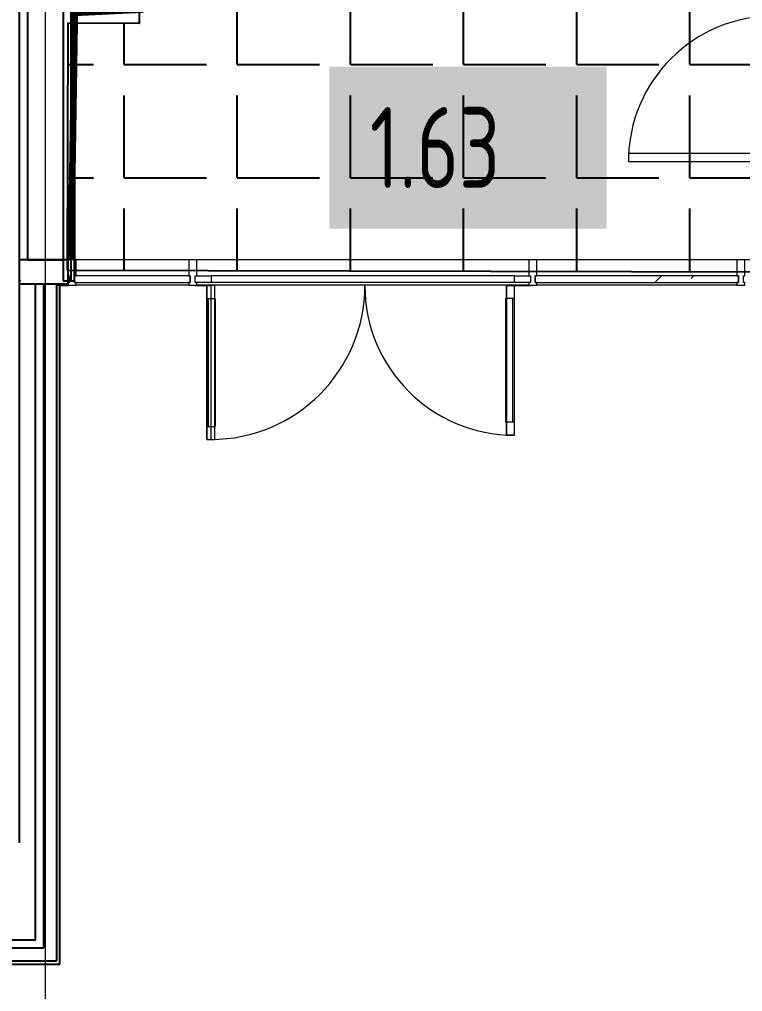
# Model space of a CAD drawing. Header units: millimetres. Extents: x -164500 to 426394, y -23753 to 102118.
# Drawn here: x 84765 to 89230, y 2995 to 8998 of the extents above; entities that cross this region are included whole.
import ezdxf

# ---------------------------------------------------------------- set-up
doc = ezdxf.new("R2010")
doc.units = ezdxf.units.MM
doc.layers.add('1.1.1) Плитка КР1 Остаток', color=52, linetype='Continuous')
for name, color, linetype, lineweight in [('384 ПК-3', 30, 'Continuous', 120), ('A-DETL-GENF', 7, 'Continuous', 9), ('A-FLOR', 7, 'Continuous', 9), ('A-GLAZ-CURT-1', 7, 'Continuous', 5), ('A-GLAZ-CURT-2', 7, 'Continuous', 20), ('A-GLAZ-CWMG', 7, 'Continuous', 9), ('A-GLAZ-CWMG-1', 7, 'Continuous', 20), ('Оси', 7, 'Continuous', 9)]:
    doc.layers.add(name, color=color, linetype=linetype, lineweight=lineweight)
doc.layers.add('A-DOOR-1', color=7, linetype='Continuous', lineweight=5, true_color=0xc0c0c0)
doc.layers.add('A-DOOR-FRAM-1', color=7, linetype='Continuous', lineweight=5, true_color=0xc0c0c0)
doc.styles.add('СПДС', font='ГОСТ тип А.ttf', dxfattribs={"width": 0.9})

# ---------------------------------------------------------------- blocks, each defined once
blk = doc.blocks.new('110_Дверь_СКБ_2Ст - Д-2а_п_ Из коридора на лестницу-32215424-Объем проектирования 1 этажа')
at = {"layer": 'A-DOOR-1'}
for p, q in [((-637.5, 1025), (-637.5, 125)), ((-587.5, 1025), (-637.5, 1025)), ((-587.5, 125), (-587.5, 1025)), ((662.5, 525), (612.5, 525)), ((612.5, 525), (612.5, 125)), ((662.5, 125), (662.5, 525)), ((-637.5, 125), (-587.5, 125)), ((612.5, 125), (662.5, 125))]:
    blk.add_line(p, q, dxfattribs=at)
for centre, radius, start, end in [((-637.5, 125), 900, 0, 90), ((662.5, 125), 400, 90, 180)]:
    blk.add_arc(centre, radius, start, end, dxfattribs=at)
at = {"layer": 'A-DOOR-FRAM-1'}
for p, q in [((-672.5, 133), (-742.5, 133)), ((-742.5, 133), (-742.5, 125)), ((-742.5, 125), (-672.5, 125)), ((-637.5, 125), (-687.5, 125)), ((-687.5, 125), (-687.5, 45)), ((-672.5, 125), (-672.5, 133)), ((-637.5, 75), (-637.5, 125)), ((662.5, 125), (662.5, 75)), ((712.5, 125), (662.5, 125)), ((767.5, 133), (697.5, 133)), ((697.5, 133), (697.5, 125)), ((697.5, 125), (767.5, 125)), ((712.5, 45), (712.5, 125)), ((767.5, 125), (767.5, 133)), ((-627.5, 75), (-637.5, 75)), ((-627.5, 45), (-627.5, 75)), ((662.5, 75), (652.5, 75)), ((652.5, 75), (652.5, 45)), ((-687.5, 45), (-627.5, 45)), ((-672.5, 45), (-687.5, 45)), ((-687.5, 45), (-687.5, -125)), ((-672.5, -125), (-672.5, 45)), ((652.5, 45), (712.5, 45)), ((712.5, 45), (697.5, 45)), ((697.5, 45), (697.5, -125)), ((712.5, -125), (712.5, 45)), ((-672.5, -125), (-742.5, -125)), ((-742.5, -125), (-742.5, -133)), ((-742.5, -133), (-672.5, -133)), ((-687.5, -125), (-672.5, -125)), ((-672.5, -133), (-672.5, -125)), ((697.5, -125), (712.5, -125)), ((767.5, -125), (697.5, -125)), ((697.5, -125), (697.5, -133)), ((697.5, -133), (767.5, -133)), ((767.5, -133), (767.5, -125))]:
    blk.add_line(p, q, dxfattribs=at)
blk = doc.blocks.new('Системная панель - Стекло - 40мм-24251897-Объем проектирования 1 этажа')
at = {"layer": 'A-GLAZ-CURT-2'}
for p, q in [((357.5, 40), (-357.5, 40)), ((-357.5, 40), (-357.5, 0)), ((-357.5, 0), (357.5, 0)), ((357.5, 0), (357.5, 40))]:
    blk.add_line(p, q, dxfattribs=at)
blk = doc.blocks.new('Прямоугольный импост - Импост структурный с накладкой - 160мм-24251894-Объем проектирования 1 этажа')
at = {"layer": 'A-GLAZ-CWMG'}
for p, q in [((85745, 7650), (85050, 7650)), ((85745, 7493), (85050, 7493))]:
    blk.add_line(p, q, dxfattribs=at)
blk = doc.blocks.new('Прямоугольный импост - Импост структурный с накладкой - 160мм-22875586-Объем проектирования 1 этажа')
at = {"layer": 'A-GLAZ-CWMG-1'}
for p, q in [((-50, 0), (-50, 17)), ((-50, 17), (0, 17)), ((-40, 0), (-50, 0)), ((-40, -40), (-40, 0)), ((0, 0), (-10, 0)), ((-10, 0), (-10, -40)), ((0, 17), (0, 0)), ((-50, -140), (-50, -40)), ((-50, -40), (-40, -40)), ((-10, -40), (0, -40)), ((0, -40), (0, -140)), ((0, -140), (-50, -140))]:
    blk.add_line(p, q, dxfattribs=at)
blk = doc.blocks.new('Системная панель - Стекло - 40мм-24251898-Объем проектирования 1 этажа')
at = {"layer": 'A-GLAZ-CURT-1'}
h = blk.add_hatch(dxfattribs=at)
h.set_pattern_fill('FP_92', color=256, style=0, pattern_type=2)
h.set_pattern_definition([(45, (-88712.5, -7310), (-565.6854, 565.6854), [400, -1200]), (45, (-89112.5, -7510), (-565.6854, 565.6854), [1200, -400]), (45, (-88312.5, -7710), (-565.6854, 565.6854), [400, -1200])])
h.paths.add_polyline_path([(-627.5, 0), (627.5, 0), (627.5, 40), (-627.5, 40), (-627.5, 10)])
at = {"layer": 'A-GLAZ-CURT-2'}
for p, q in [((627.5, 40), (-627.5, 40)), ((-627.5, 40), (-627.5, 0)), ((627.5, 0), (627.5, 40)), ((-627.5, 0), (627.5, 0))]:
    blk.add_line(p, q, dxfattribs=at)
blk = doc.blocks.new('Прямоугольный импост - Импост структурный с накладкой - 160мм-24251895-Объем проектирования 1 этажа')
at = {"layer": 'A-GLAZ-CWMG'}
for p, q in [((89130, 7650), (87895, 7650)), ((89130, 7493), (87895, 7493))]:
    blk.add_line(p, q, dxfattribs=at)
blk = doc.blocks.new('Прямоугольный импост - Импост структурный с накладкой - 160мм-18691755-Объем проектирования 1 этажа')
at = {"layer": 'A-GLAZ-CWMG-1'}
for p, q in [((-25, 0), (-25, 17)), ((-25, 17), (25, 17)), ((25, 0), (15, 0)), ((15, 0), (15, -40)), ((25, 17), (25, 0)), ((-25, -140), (-25, -40)), ((15, -40), (25, -40)), ((25, -40), (25, -140)), ((25, -140), (-25, -140))]:
    blk.add_line(p, q, dxfattribs=at)
blk = doc.blocks.new('Дверь_Витражная_СКБ_2Ст - ВВ-17-31911620-Объем проектирования 1 этажа')
at = {"layer": 'A-DETL-GENF'}
for p, q in [((-1035, -20), (-1035, -17)), ((-1035, -17), (-1035, -20)), ((-937, -20), (-1035, -20)), ((-1035, -20), (-937, -20)), ((-913, -20), (-963, -20)), ((-963, -970), (-963, -20)), ((-913, -20), (-963, -20)), ((-963, -20), (-963, -970)), ((-937, -17), (-937, -20)), ((-937, -20), (-937, -17)), ((-913, -970), (-913, -20)), ((-913, -970), (-913, -20)), ((887, -20), (937, -20)), ((887, -944), (887, -20)), ((887, -20), (887, -944)), ((937, -20), (887, -20)), ((937, -17), (937, -20)), ((937, -17), (937, -20)), ((937, -944), (937, -20)), ((937, -944), (937, -20)), ((937, -20), (1035, -20)), ((937, -20), (1035, -20)), ((1035, -20), (1035, -17)), ((1035, -20), (1035, -17)), ((-963, -100), (-913, -100)), ((-953, -890), (-953, -100)), ((-909, -890), (-909, -100)), ((883, -864), (883, -100)), ((937, -100), (887, -100)), ((927, -864), (927, -100)), ((-963, -890), (-913, -890)), ((937, -864), (887, -864)), ((937, -944), (887, -944)), ((887, -944), (937, -944)), ((-963, -970), (-913, -970)), ((-963, -970), (-913, -970))]:
    blk.add_line(p, q, dxfattribs=at)
at = {"layer": 'A-DOOR-1'}
for p, q in [((-1035, 40), (-937, 40)), ((-1035, 0), (-1035, 40)), ((-937, 40), (-937, 0)), ((937, 40), (1035, 40)), ((937, 0), (937, 40)), ((1035, 40), (1035, 0)), ((-937, 0), (-1035, 0)), ((-937, -970), (-937, -20)), ((1035, 0), (937, 0)), ((937, -944), (937, -20))]:
    blk.add_line(p, q, dxfattribs=at)
for centre, radius, start, end in [((-937, -20), 950, 270, 0), ((937, -20), 924, 180, 270)]:
    blk.add_arc(centre, radius, start, end, dxfattribs=at)
blk = doc.blocks.new('Прямоугольный импост - Импост структурный с накладкой - 160мм-20587511-Объем проектирования 1 этажа')
at = {"layer": 'A-GLAZ-CWMG'}
for p, q in [((87845, 7650), (85795, 7650)), ((87757, 7550), (85883, 7550)), ((87757, 7510), (85883, 7510)), ((87845, 7493), (85795, 7493))]:
    blk.add_line(p, q, dxfattribs=at)
blk = doc.blocks.new('Прямоугольный импост - Импост структурный с накладкой - 160мм-V74-Объем проектирования 1 этажа')
at = {"layer": 'A-GLAZ-CWMG-1'}
for p, q in [((-25, 0), (-25, 17)), ((-25, 17), (25, 17)), ((-15, 0), (-25, 0)), ((-15, -40), (-15, 0)), ((25, 17), (25, 0)), ((-25, -140), (-25, -40)), ((-25, -40), (-15, -40)), ((25, -40), (25, -140)), ((25, -140), (-25, -140))]:
    blk.add_line(p, q, dxfattribs=at)
blk = doc.blocks.new('Прямоугольный импост - Импост структурный с накладкой - 160мм-22875598-Объем проектирования 1 этажа')
at = {"layer": 'A-GLAZ-CWMG-1'}
for p, q in [((0, 17), (-50, 17)), ((-50, 17), (-50, 0)), ((-50, 0), (-40, 0)), ((-40, 0), (-40, -40)), ((-10, -40), (-10, 0)), ((-10, 0), (0, 0)), ((0, 0), (0, 17)), ((-40, -40), (-50, -40)), ((-50, -40), (-50, -140)), ((0, -40), (-10, -40)), ((0, -140), (0, -40)), ((-50, -140), (0, -140))]:
    blk.add_line(p, q, dxfattribs=at)

msp = doc.modelspace()

# ---------------------------------------------------------------- hatches: boundary and pattern name
at = {"layer": '1.1.1) Плитка КР1 Остаток'}
h = msp.add_hatch(dxfattribs=at)
h.set_pattern_fill('ANGLE', color=256, scale=100)
h.set_pattern_definition([(0, (205553.1, 26879), (0, 698.5), [508, -190.5]), (90, (205553.1, 26879), (-698.5, 4e-14), [508, -190.5])])
h.paths.add_polyline_path([(85059.699, 7449.823), (89414.707, 7439.945), (89421.303, 10249.937), (85506.294, 10258.782), (85503.276, 8972.786), (85063.277, 8973.819)])

# ---------------------------------------------------------------- linework, layer by layer
for p, q in [((84814.702, 11413.938), (84814.702, 7513.938)), ((84764.702, 3913.938), (84764.702, 10763.938)), ((85034.702, 10463.938), (85034.702, 7383.938)), ((85084.702, 7383.938), (85084.702, 9058.938)), ((85105.702, 7513.938), (85105.702, 9037.938)), ((84772.702, 7513.938), (84764.702, 7513.938)), ((85064.702, 7513.938), (84772.702, 7513.938)), ((84814.702, 7513.938), (85034.702, 7513.938)), ((85064.702, 7363.938), (85064.702, 7513.938)), ((85104.702, 7383.938), (85104.702, 7513.938)), ((85034.702, 7383.938), (85084.702, 7383.938)), ((85084.702, 7383.938), (85104.702, 7383.938)), ((84764.702, 7363.938), (85064.702, 7363.938)), ((84864.702, 3313.938), (84864.702, 7363.938)), ((84914.702, 3263.938), (84914.702, 7363.938)), ((84994.702, 3183.938), (84994.702, 7363.938)), ((84994.702, 7360.938), (85064.702, 7360.938)), ((85014.702, 7355.938), (84994.702, 7355.938)), ((85014.702, 7355.938), (85064.702, 7355.938)), ((85014.702, 3163.938), (85014.702, 7355.938)), ((85064.702, 7355.938), (85064.702, 7363.938)), ((84164.702, 3313.938), (84864.702, 3313.938)), ((84164.702, 3263.938), (84914.702, 3263.938)), ((84164.702, 3183.938), (84994.702, 3183.938)), ((84164.702, 3163.938), (85014.702, 3163.938))]:
    msp.add_line(p, q)
at = {"flags": 128}
msp.add_lwpolyline([(85059.699, 7449.823), (89414.707, 7439.945), (89421.303, 10249.937), (85506.294, 10258.782), (85503.276, 8972.786), (85063.277, 8973.819)], close=True, dxfattribs=at)
at = {"layer": '384 ПК-3'}
msp.add_lwpolyline([(85084.702, 7513.938), (85105.702, 8973.719), (85105.702, 9038.938), (85524.702, 9058.938), (85544.702, 10306.938)], dxfattribs=at)
at = {"layer": 'A-FLOR'}
for p, q in [((85104.702, 7513.938), (85104.702, 9037.938)), ((89313.702, 7513.938), (85104.702, 7513.938)), ((84772.702, 7383.938), (84764.702, 7383.938))]:
    msp.add_line(p, q, dxfattribs=at)
at = {"layer": 'Оси'}
msp.add_lwpolyline([(86088.482, -2042.321), (86088.482, -1322.84), (84924.702, -179.095), (84924.702, 4820.905), (84924.702, 16779.035), (84924.702, 21779.035)], dxfattribs=at)

# ---------------------------------------------------------------- block references
for name, p, rotation in [('110_Дверь_СКБ_2Ст - Д-2а_п_ Из коридора на лестницу-32215424-Объем проектирования 1 этажа', (89549.702, 8757.501), 90), ('Прямоугольный импост - Импост структурный с накладкой - 160мм-22875598-Объем проектирования 1 этажа', (85064.702, 7373.938), 180)]:
    msp.add_blockref(name, p, dxfattribs=dict(rotation=rotation))
for name, p in [('Прямоугольный импост - Импост структурный с накладкой - 160мм-24251894-Объем проектирования 1 этажа', (64.702, -136.062)), ('Прямоугольный импост - Импост структурный с накладкой - 160мм-20587511-Объем проектирования 1 этажа', (64.702, -136.062)), ('Прямоугольный импост - Импост структурный с накладкой - 160мм-24251895-Объем проектирования 1 этажа', (64.702, -136.062)), ('Системная панель - Стекло - 40мм-24251897-Объем проектирования 1 этажа', (85462.202, 7373.938)), ('Дверь_Витражная_СКБ_2Ст - ВВ-17-31911620-Объем проектирования 1 этажа', (86884.702, 7373.938)), ('Системная панель - Стекло - 40мм-24251898-Объем проектирования 1 этажа', (88577.202, 7373.938))]:
    msp.add_blockref(name, p)
at = {"extrusion": (0, 0, -1), "rotation": 180}
for name, p in [('Прямоугольный импост - Импост структурный с накладкой - 160мм-V74-Объем проектирования 1 этажа', (-85834.702, 7373.938)), ('Прямоугольный импост - Импост структурный с накладкой - 160мм-18691755-Объем проектирования 1 этажа', (-87934.702, 7373.938)), ('Прямоугольный импост - Импост структурный с накладкой - 160мм-22875586-Объем проектирования 1 этажа', (-89244.702, 7373.938))]:
    msp.add_blockref(name, p, dxfattribs=at)

# ---------------------------------------------------------------- texts
at = {"insert": (86927.943, 8456.431), "char_height": 500, "width": 1212.1515, "attachment_point": 1, "style": 'СПДС', "bg_fill": 1, "box_fill_scale": 1.5, "bg_fill_color": 7, "bg_fill_true_color": 16777215, "bg_fill_transparency": 0}
msp.add_mtext('1.63', dxfattribs=at)

doc.saveas('drawing.dxf')
